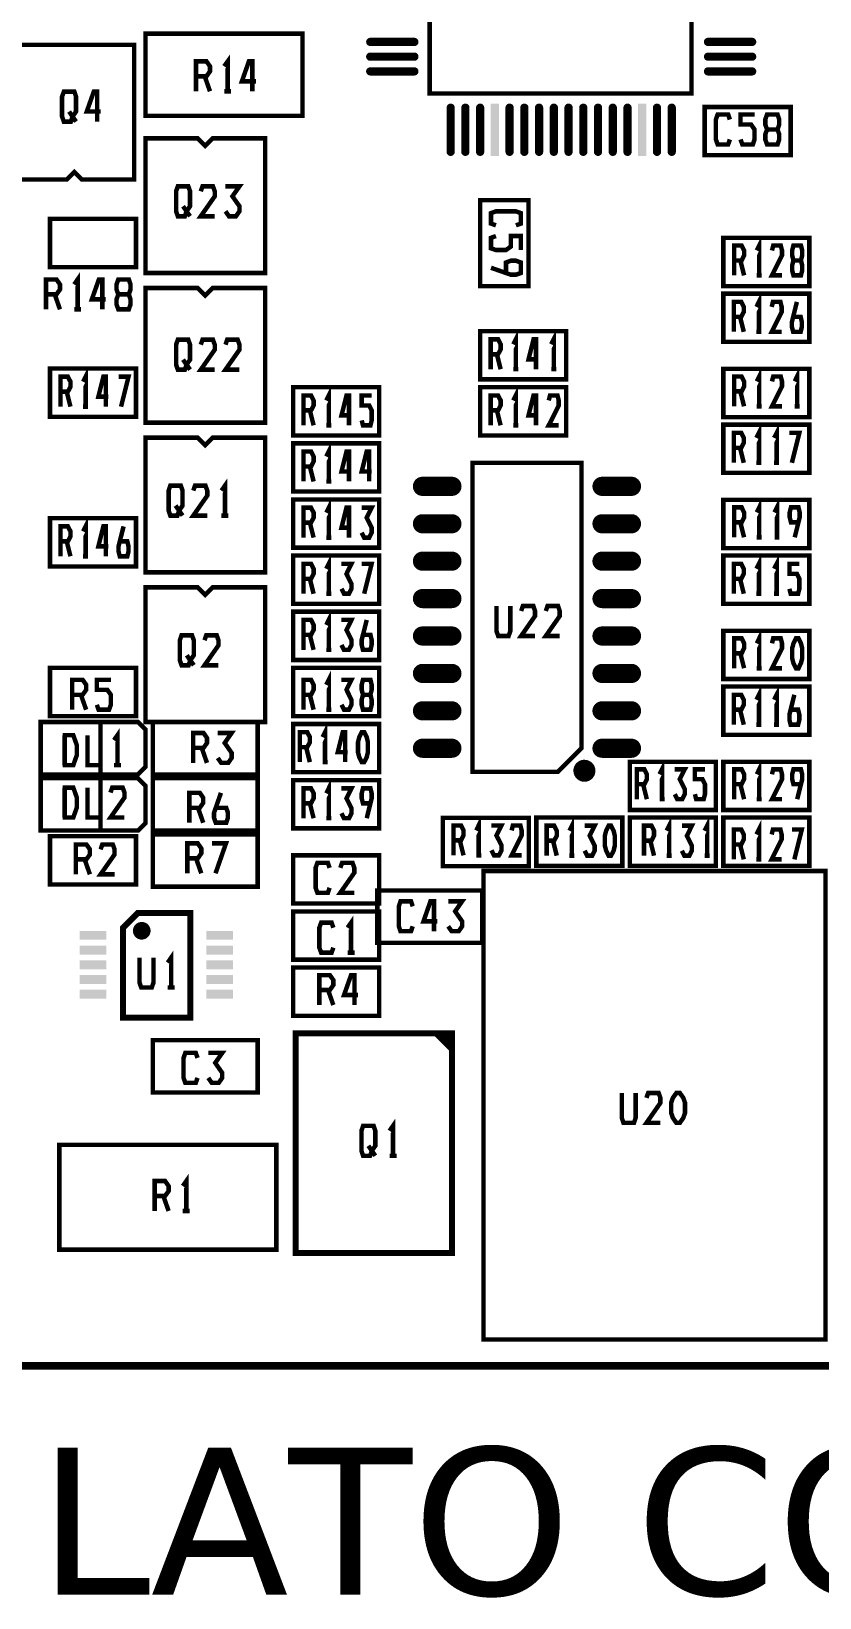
# Model space of a CAD drawing. Extents: x 0 to 130, y 331 to 429.
# Drawn here: x 28.9 to 55.6, y 331.2 to 384.3 of the extents above; entities that cross this region are included whole.
import ezdxf

# ---------------------------------------------------------------- set-up
doc = ezdxf.new("R2010")
doc.units = 0
doc.header["$MEASUREMENT"] = 0
doc.layers.get('0').update_dxf_attribs({"linetype": 'CONTINUOUS'})
doc.layers.add('23-325-0_AST', color=7, linetype='CONTINUOUS')
doc.layers.add('23-325-0_DRD', color=1, linetype='CONTINUOUS')
doc.styles.get("Standard").update_dxf_attribs({"font": 'verdana.ttf', "height": 5})

# ---------------------------------------------------------------- blocks, each defined once
blk = doc.blocks.new('OBLONG_51')
at = {"const_width": 0.65024}
blk.add_lwpolyline([(0, 0.50038), (0, -0.50038)], dxfattribs=at)
at = {"const_width": 0.32512}
for points in [[(-0.16256, 0.50038, 1), (0.16256, 0.50038, 1)], [(-0.16256, -0.50038, 1), (0.16256, -0.50038, 1)]]:
    blk.add_lwpolyline(points, format="xyb", close=True, dxfattribs=at)
blk = doc.blocks.new('OBLONG_63')
at = {"const_width": 0.2794}
blk.add_lwpolyline([(0.7493, 0), (-0.7493, 0)], dxfattribs=at)
at = {"const_width": 0.1397}
for points in [[(-0.81915, 0, 1), (-0.67945, 0, 1)], [(0.67945, 0, 1), (0.81915, 0, 1)]]:
    blk.add_lwpolyline(points, format="xyb", close=True, dxfattribs=at)
blk = doc.blocks.new('RECTANGLE_64')
blk.add_solid([(0.889, 0.1397), (0.889, -0.1397), (-0.889, 0.1397), (-0.889, -0.1397)])
blk = doc.blocks.new('OBLONG_11')
at = {"const_width": 0.2794}
blk.add_lwpolyline([(0, 0.7493), (0, -0.7493)], dxfattribs=at)
at = {"const_width": 0.1397}
for points in [[(-0.06985, 0.7493, 1), (0.06985, 0.7493, 1)], [(-0.06985, -0.7493, 1), (0.06985, -0.7493, 1)]]:
    blk.add_lwpolyline(points, format="xyb", close=True, dxfattribs=at)
blk = doc.blocks.new('RECTANGLE_86')
blk.add_solid([(0.14986, 0.44958), (0.14986, -0.44958), (-0.14986, 0.44958), (-0.14986, -0.44958)])

msp = doc.modelspace()

# ---------------------------------------------------------------- linework, layer by layer
at = {"layer": '23-325-0_AST'}
for points, const_width in [([(-0.06, 339.022), (129.939, 339.022), (129.939, 429.021), (-0.06, 429.021), (-0.06, 339.022)], 0.254), ([(42.406, 389.954), (42.406, 382.207), (51.296, 382.207), (51.296, 391.097), (43.549, 391.097), (42.406, 389.954)], 0.152), ([(32.373, 383.858), (32.373, 379.286), (30.595, 379.286), (30.341, 379.54), (30.087, 379.286), (28.309, 379.286), (28.309, 383.858), (32.373, 383.858)], 0.152), ([(32.754, 381.445), (38.088, 381.445), (38.088, 384.239), (32.754, 384.239), (32.754, 381.445)], 0.152), ([(34.471, 382.788), (34.826, 382.788), (34.946, 382.958), (34.946, 383.129), (34.826, 383.296), (34.471, 383.296), (34.471, 382.28)], 0.152), ([(35.548, 382.28), (35.548, 383.296), (35.428, 383.129)], 0.152), ([(36.503, 382.621), (36.03, 382.621), (36.267, 383.296), (36.386, 383.296), (36.386, 382.28)], 0.152), ([(34.768, 382.788), (34.946, 382.28)], 0.152), ([(29.924, 381.422), (29.985, 381.252), (30.221, 381.252), (30.28, 381.422), (30.399, 381.592), (30.399, 382.1), (30.341, 382.268), (29.985, 382.268), (29.924, 382.1), (29.924, 381.422)], 0.152), ([(31.237, 381.592), (30.762, 381.592), (31.001, 382.268), (31.118, 382.268), (31.118, 381.252)], 0.152), ([(35.665, 382.28), (35.428, 382.28)], 0.152), ([(51.74, 380.111), (54.661, 380.111), (54.661, 381.749), (51.74, 381.749), (51.74, 380.111)], 0.152), ([(30.163, 381.592), (30.399, 381.252)], 0.152), ([(52.596, 380.647), (52.538, 380.477), (52.182, 380.477), (52.121, 380.647), (52.121, 381.323), (52.182, 381.493), (52.538, 381.493), (52.596, 381.323)], 0.152), ([(52.959, 380.647), (53.02, 380.477), (53.376, 380.477), (53.434, 380.647), (53.434, 380.985), (53.315, 381.155), (52.959, 381.155), (52.959, 381.493), (53.434, 381.493)], 0.152), ([(54.214, 380.985), (54.273, 381.155), (54.273, 381.323), (54.214, 381.493), (53.859, 381.493), (53.798, 381.323), (53.798, 381.155), (53.859, 380.985), (54.214, 380.985), (54.273, 380.815), (54.273, 380.647), (54.214, 380.477), (53.859, 380.477), (53.798, 380.647), (53.798, 380.815), (53.859, 380.985)], 0.152), ([(32.754, 376.111), (32.754, 380.683), (34.532, 380.683), (34.786, 380.429), (35.04, 380.683), (36.818, 380.683), (36.818, 376.111), (32.754, 376.111)], 0.152), ([(33.795, 378.209), (33.854, 378.039), (34.092, 378.039), (34.151, 378.209), (34.27, 378.379), (34.27, 378.887), (34.209, 379.055), (33.854, 379.055), (33.795, 378.887), (33.795, 378.209)], 0.152), ([(35.108, 378.039), (34.633, 378.039), (35.108, 378.717), (35.108, 378.887), (35.047, 379.055), (34.692, 379.055), (34.633, 378.887)], 0.152), ([(35.472, 378.209), (35.591, 378.039), (35.827, 378.039), (35.947, 378.209), (35.947, 378.379), (35.708, 378.717), (35.947, 379.055), (35.472, 379.055)], 0.152), ([(44.12, 378.587), (44.12, 375.666), (45.759, 375.666), (45.759, 378.587), (44.12, 378.587)], 0.152), ([(32.436, 377.952), (29.515, 377.952), (29.515, 376.314), (32.436, 376.314), (32.436, 377.952)], 0.152), ([(34.031, 378.379), (34.27, 378.039)], 0.152), ([(44.654, 377.731), (44.486, 377.79), (44.486, 378.145), (44.654, 378.206), (45.332, 378.206), (45.502, 378.145), (45.502, 377.79), (45.332, 377.731)], 0.152), ([(44.654, 377.368), (44.486, 377.307), (44.486, 376.951), (44.654, 376.893), (44.994, 376.893), (45.162, 377.012), (45.162, 377.368), (45.502, 377.368), (45.502, 376.893)], 0.152), ([(52.375, 375.666), (55.296, 375.666), (55.296, 377.304), (52.375, 377.304), (52.375, 375.666)], 0.152), ([(52.741, 376.54), (52.995, 376.54), (53.079, 376.71), (53.079, 376.878), (52.995, 377.048), (52.741, 377.048), (52.741, 376.032)], 0.152), ([(53.594, 376.032), (53.594, 377.048), (53.511, 376.878)], 0.152), ([(54.367, 376.032), (54.026, 376.032), (54.367, 376.71), (54.367, 376.878), (54.323, 377.048), (54.069, 377.048), (54.026, 376.878)], 0.152), ([(55.009, 376.54), (55.052, 376.71), (55.052, 376.878), (55.009, 377.048), (54.755, 377.048), (54.712, 376.878), (54.712, 376.71), (54.755, 376.54), (55.009, 376.54), (55.052, 376.37), (55.052, 376.202), (55.009, 376.032), (54.755, 376.032), (54.712, 376.202), (54.712, 376.37), (54.755, 376.54)], 0.152), ([(44.994, 376.113), (44.994, 376.469), (45.162, 376.53), (45.332, 376.53), (45.502, 376.469), (45.502, 376.113), (45.332, 376.055), (45.162, 376.055), (44.486, 376.291)], 0.152), ([(52.952, 376.54), (53.079, 376.032)], 0.152), ([(29.378, 375.387), (29.734, 375.387), (29.853, 375.554), (29.853, 375.725), (29.734, 375.895), (29.378, 375.895), (29.378, 374.879)], 0.152), ([(30.453, 374.879), (30.453, 375.895), (30.336, 375.725)], 0.152), ([(31.41, 375.217), (30.935, 375.217), (31.174, 375.895), (31.291, 375.895), (31.291, 374.879)], 0.152), ([(32.19, 375.387), (32.248, 375.554), (32.248, 375.725), (32.19, 375.895), (31.834, 375.895), (31.773, 375.725), (31.773, 375.554), (31.834, 375.387), (32.19, 375.387), (32.248, 375.217), (32.248, 375.046), (32.19, 374.879), (31.834, 374.879), (31.773, 375.046), (31.773, 375.217), (31.834, 375.387)], 0.152), ([(53.681, 376.032), (53.511, 376.032)], 0.152), ([(29.675, 375.387), (29.853, 374.879)], 0.152), ([(32.754, 371.031), (32.754, 375.603), (34.532, 375.603), (34.786, 375.349), (35.04, 375.603), (36.818, 375.603), (36.818, 371.031), (32.754, 371.031)], 0.152), ([(55.296, 375.412), (52.375, 375.412), (52.375, 373.774), (55.296, 373.774), (55.296, 375.412)], 0.152), ([(53.584, 374.117), (53.584, 375.133), (53.5, 374.963)], 0.152), ([(30.572, 374.879), (30.336, 374.879)], 0.152), ([(52.728, 374.625), (52.982, 374.625), (53.069, 374.792), (53.069, 374.963), (52.982, 375.133), (52.728, 375.133), (52.728, 374.117)], 0.152), ([(54.354, 374.117), (54.016, 374.117), (54.354, 374.792), (54.354, 374.963), (54.313, 375.133), (54.059, 375.133), (54.016, 374.963)], 0.152), ([(54.745, 374.625), (54.999, 374.625), (55.04, 374.455), (55.04, 374.284), (54.999, 374.117), (54.745, 374.117), (54.702, 374.284), (54.702, 374.455), (54.872, 375.133)], 0.152), ([(52.942, 374.625), (53.069, 374.117)], 0.152), ([(33.795, 373.002), (33.854, 372.832), (34.092, 372.832), (34.151, 373.002), (34.27, 373.172), (34.27, 373.68), (34.209, 373.848), (33.854, 373.848), (33.795, 373.68), (33.795, 373.002)], 0.152), ([(35.108, 372.832), (34.633, 372.832), (35.108, 373.51), (35.108, 373.68), (35.047, 373.848), (34.692, 373.848), (34.633, 373.68)], 0.152), ([(35.947, 372.832), (35.472, 372.832), (35.947, 373.51), (35.947, 373.68), (35.886, 373.848), (35.53, 373.848), (35.472, 373.68)], 0.152), ([(47.041, 374.142), (44.12, 374.142), (44.12, 372.504), (47.041, 372.504), (47.041, 374.142)], 0.152), ([(44.473, 373.355), (44.727, 373.355), (44.814, 373.522), (44.814, 373.693), (44.727, 373.863), (44.473, 373.863), (44.473, 372.847)], 0.152), ([(45.329, 372.847), (45.329, 373.863), (45.245, 373.693)], 0.152), ([(46.099, 373.185), (45.761, 373.185), (45.931, 373.863), (46.015, 373.863), (46.015, 372.847)], 0.152), ([(46.617, 372.847), (46.617, 373.863), (46.531, 373.693)], 0.152), ([(53.668, 374.117), (53.5, 374.117)], 0.152), ([(34.031, 373.172), (34.27, 372.832)], 0.152), ([(44.687, 373.355), (44.814, 372.847)], 0.152), ([(32.436, 372.872), (29.515, 372.872), (29.515, 371.234), (32.436, 371.234), (32.436, 372.872)], 0.152), ([(30.724, 371.577), (30.724, 372.593), (30.64, 372.423)], 0.152), ([(45.413, 372.847), (45.245, 372.847)], 0.152), ([(46.701, 372.847), (46.531, 372.847)], 0.152), ([(52.375, 371.221), (55.296, 371.221), (55.296, 372.859), (52.375, 372.859), (52.375, 371.221)], 0.152), ([(53.594, 371.587), (53.594, 372.603), (53.511, 372.433)], 0.152), ([(54.882, 371.587), (54.882, 372.603), (54.798, 372.433)], 0.152), ([(29.868, 372.085), (30.122, 372.085), (30.209, 372.252), (30.209, 372.423), (30.122, 372.593), (29.868, 372.593), (29.868, 371.577)], 0.152), ([(30.082, 372.085), (30.209, 371.577)], 0.152), ([(31.494, 371.915), (31.156, 371.915), (31.326, 372.593), (31.41, 372.593), (31.41, 371.577)], 0.152), ([(31.926, 371.577), (32.18, 372.593), (31.842, 372.593)], 0.152), ([(40.691, 372.237), (37.77, 372.237), (37.77, 370.599), (40.691, 370.599), (40.691, 372.237)], 0.152), ([(38.979, 370.942), (38.979, 371.958), (38.895, 371.788)], 0.152), ([(47.041, 372.237), (44.12, 372.237), (44.12, 370.599), (47.041, 370.599), (47.041, 372.237)], 0.152), ([(45.329, 370.942), (45.329, 371.958), (45.245, 371.788)], 0.152), ([(52.741, 372.095), (52.995, 372.095), (53.079, 372.265), (53.079, 372.433), (52.995, 372.603), (52.741, 372.603), (52.741, 371.587)], 0.152), ([(52.952, 372.095), (53.079, 371.587)], 0.152), ([(54.367, 371.587), (54.026, 371.587), (54.367, 372.265), (54.367, 372.433), (54.323, 372.603), (54.069, 372.603), (54.026, 372.433)], 0.152), ([(30.808, 371.577), (30.64, 371.577)], 0.152), ([(38.123, 371.45), (38.377, 371.45), (38.464, 371.617), (38.464, 371.788), (38.377, 371.958), (38.123, 371.958), (38.123, 370.942)], 0.152), ([(39.749, 371.28), (39.411, 371.28), (39.581, 371.958), (39.665, 371.958), (39.665, 370.942)], 0.152), ([(40.097, 371.109), (40.14, 370.942), (40.394, 370.942), (40.435, 371.109), (40.435, 371.45), (40.351, 371.617), (40.097, 371.617), (40.097, 371.958), (40.435, 371.958)], 0.152), ([(44.473, 371.45), (44.727, 371.45), (44.814, 371.617), (44.814, 371.788), (44.727, 371.958), (44.473, 371.958), (44.473, 370.942)], 0.152), ([(46.099, 371.28), (45.761, 371.28), (45.931, 371.958), (46.015, 371.958), (46.015, 370.942)], 0.152), ([(46.785, 370.942), (46.447, 370.942), (46.785, 371.617), (46.785, 371.788), (46.744, 371.958), (46.49, 371.958), (46.447, 371.788)], 0.152), ([(53.681, 371.587), (53.511, 371.587)], 0.152), ([(54.966, 371.587), (54.798, 371.587)], 0.152), ([(38.337, 371.45), (38.464, 370.942)], 0.152), ([(44.687, 371.45), (44.814, 370.942)], 0.152), ([(32.754, 365.951), (32.754, 370.523), (34.532, 370.523), (34.786, 370.269), (35.04, 370.523), (36.818, 370.523), (36.818, 365.951), (32.754, 365.951)], 0.152), ([(39.063, 370.942), (38.895, 370.942)], 0.152), ([(45.413, 370.942), (45.245, 370.942)], 0.152), ([(55.296, 370.967), (52.375, 370.967), (52.375, 369.329), (55.296, 369.329), (55.296, 370.967)], 0.152), ([(52.728, 370.18), (52.982, 370.18), (53.069, 370.347), (53.069, 370.518), (52.982, 370.688), (52.728, 370.688), (52.728, 369.672)], 0.152), ([(53.584, 369.672), (53.584, 370.688), (53.5, 370.518)], 0.152), ([(54.186, 369.672), (54.186, 370.688), (54.1, 370.518)], 0.152), ([(54.702, 369.672), (54.956, 370.688), (54.618, 370.688)], 0.152), ([(40.691, 370.332), (37.77, 370.332), (37.77, 368.694), (40.691, 368.694), (40.691, 370.332)], 0.152), ([(38.123, 369.545), (38.377, 369.545), (38.464, 369.712), (38.464, 369.883), (38.377, 370.053), (38.123, 370.053), (38.123, 369.037)], 0.152), ([(38.979, 369.037), (38.979, 370.053), (38.895, 369.883)], 0.152), ([(39.749, 369.375), (39.411, 369.375), (39.581, 370.053), (39.665, 370.053), (39.665, 369.037)], 0.152), ([(40.435, 369.375), (40.097, 369.375), (40.267, 370.053), (40.351, 370.053), (40.351, 369.037)], 0.152), ([(52.942, 370.18), (53.069, 369.672)], 0.152), ([(38.337, 369.545), (38.464, 369.037)], 0.152), ([(43.861, 369.672), (47.557, 369.672), (47.557, 359.982), (46.757, 359.182), (43.861, 359.182), (43.861, 369.672)], 0.152), ([(53.668, 369.672), (53.5, 369.672)], 0.152), ([(54.27, 369.672), (54.1, 369.672)], 0.152), ([(33.541, 368.049), (33.6, 367.879), (33.838, 367.879), (33.897, 368.049), (34.016, 368.219), (34.016, 368.727), (33.955, 368.895), (33.6, 368.895), (33.541, 368.727), (33.541, 368.049)], 0.152), ([(34.854, 367.879), (34.379, 367.879), (34.854, 368.557), (34.854, 368.727), (34.793, 368.895), (34.438, 368.895), (34.379, 368.727)], 0.152), ([(35.454, 367.879), (35.454, 368.895), (35.337, 368.727)], 0.152), ([(39.063, 369.037), (38.895, 369.037)], 0.152), ([(40.691, 368.427), (37.77, 368.427), (37.77, 366.789), (40.691, 366.789), (40.691, 368.427)], 0.152), ([(38.979, 367.132), (38.979, 368.148), (38.895, 367.978)], 0.152), ([(52.375, 366.776), (55.296, 366.776), (55.296, 368.414), (52.375, 368.414), (52.375, 366.776)], 0.152), ([(53.594, 367.142), (53.594, 368.158), (53.511, 367.988)], 0.152), ([(54.196, 367.142), (54.196, 368.158), (54.113, 367.988)], 0.152), ([(33.777, 368.219), (34.016, 367.879)], 0.152), ([(35.573, 367.879), (35.337, 367.879)], 0.152), ([(38.123, 367.64), (38.377, 367.64), (38.464, 367.807), (38.464, 367.978), (38.377, 368.148), (38.123, 368.148), (38.123, 367.132)], 0.152), ([(39.749, 367.47), (39.411, 367.47), (39.581, 368.148), (39.665, 368.148), (39.665, 367.132)], 0.152), ([(40.097, 367.299), (40.181, 367.132), (40.351, 367.132), (40.435, 367.299), (40.435, 367.47), (40.267, 367.807), (40.435, 368.148), (40.097, 368.148)], 0.152), ([(52.741, 367.65), (52.995, 367.65), (53.079, 367.82), (53.079, 367.988), (52.995, 368.158), (52.741, 368.158), (52.741, 367.142)], 0.152), ([(54.925, 367.65), (54.671, 367.65), (54.628, 367.82), (54.628, 367.988), (54.671, 368.158), (54.925, 368.158), (54.966, 367.988), (54.966, 367.82), (54.798, 367.142)], 0.152), ([(32.436, 367.792), (29.515, 367.792), (29.515, 366.154), (32.436, 366.154), (32.436, 367.792)], 0.152), ([(29.868, 367.005), (30.122, 367.005), (30.209, 367.172), (30.209, 367.343), (30.122, 367.513), (29.868, 367.513), (29.868, 366.497)], 0.152), ([(30.724, 366.497), (30.724, 367.513), (30.64, 367.343)], 0.152), ([(31.494, 366.835), (31.156, 366.835), (31.326, 367.513), (31.41, 367.513), (31.41, 366.497)], 0.152), ([(31.885, 367.005), (32.139, 367.005), (32.18, 366.835), (32.18, 366.664), (32.139, 366.497), (31.885, 366.497), (31.842, 366.664), (31.842, 366.835), (32.012, 367.513)], 0.152), ([(38.337, 367.64), (38.464, 367.132)], 0.152), ([(52.952, 367.65), (53.079, 367.142)], 0.152), ([(30.082, 367.005), (30.209, 366.497)], 0.152), ([(39.063, 367.132), (38.895, 367.132)], 0.152), ([(53.681, 367.142), (53.511, 367.142)], 0.152), ([(54.28, 367.142), (54.113, 367.142)], 0.152), ([(30.808, 366.497), (30.64, 366.497)], 0.152), ([(40.691, 366.522), (37.77, 366.522), (37.77, 364.884), (40.691, 364.884), (40.691, 366.522)], 0.152), ([(38.123, 365.735), (38.377, 365.735), (38.464, 365.902), (38.464, 366.073), (38.377, 366.243), (38.123, 366.243), (38.123, 365.227)], 0.152), ([(38.979, 365.227), (38.979, 366.243), (38.895, 366.073)], 0.152), ([(39.411, 365.394), (39.495, 365.227), (39.665, 365.227), (39.749, 365.394), (39.749, 365.565), (39.581, 365.902), (39.749, 366.243), (39.411, 366.243)], 0.152), ([(40.181, 365.227), (40.435, 366.243), (40.097, 366.243)], 0.152), ([(55.296, 366.522), (52.375, 366.522), (52.375, 364.884), (55.296, 364.884), (55.296, 366.522)], 0.152), ([(52.728, 365.735), (52.982, 365.735), (53.069, 365.902), (53.069, 366.073), (52.982, 366.243), (52.728, 366.243), (52.728, 365.227)], 0.152), ([(53.584, 365.227), (53.584, 366.243), (53.5, 366.073)], 0.152), ([(54.186, 365.227), (54.186, 366.243), (54.1, 366.073)], 0.152), ([(54.618, 365.394), (54.659, 365.227), (54.913, 365.227), (54.956, 365.394), (54.956, 365.735), (54.872, 365.902), (54.618, 365.902), (54.618, 366.243), (54.956, 366.243)], 0.152), ([(38.337, 365.735), (38.464, 365.227)], 0.152), ([(52.942, 365.735), (53.069, 365.227)], 0.152), ([(32.754, 360.871), (32.754, 365.443), (34.532, 365.443), (34.786, 365.189), (35.04, 365.443), (36.818, 365.443), (36.818, 360.871), (32.754, 360.871)], 0.152), ([(39.063, 365.227), (38.895, 365.227)], 0.152), ([(53.668, 365.227), (53.5, 365.227)], 0.152), ([(54.27, 365.227), (54.1, 365.227)], 0.152), ([(45.144, 364.81), (45.144, 363.962), (45.085, 363.794), (44.73, 363.794), (44.671, 363.962), (44.671, 364.81)], 0.152), ([(45.982, 363.794), (45.51, 363.794), (45.982, 364.47), (45.982, 364.64), (45.924, 364.81), (45.568, 364.81), (45.51, 364.64)], 0.152), ([(46.82, 363.794), (46.348, 363.794), (46.82, 364.47), (46.82, 364.64), (46.762, 364.81), (46.406, 364.81), (46.348, 364.64)], 0.152), ([(40.691, 364.617), (37.77, 364.617), (37.77, 362.979), (40.691, 362.979), (40.691, 364.617)], 0.152), ([(38.123, 363.83), (38.377, 363.83), (38.464, 363.997), (38.464, 364.168), (38.377, 364.338), (38.123, 364.338), (38.123, 363.322)], 0.152), ([(38.979, 363.322), (38.979, 364.338), (38.895, 364.168)], 0.152), ([(39.411, 363.489), (39.495, 363.322), (39.665, 363.322), (39.749, 363.489), (39.749, 363.66), (39.581, 363.997), (39.749, 364.338), (39.411, 364.338)], 0.152), ([(40.14, 363.83), (40.394, 363.83), (40.435, 363.66), (40.435, 363.489), (40.394, 363.322), (40.14, 363.322), (40.097, 363.489), (40.097, 363.66), (40.267, 364.338)], 0.152), ([(33.922, 362.969), (33.981, 362.799), (34.219, 362.799), (34.278, 362.969), (34.397, 363.139), (34.397, 363.647), (34.336, 363.815), (33.981, 363.815), (33.922, 363.647), (33.922, 362.969)], 0.152), ([(35.235, 362.799), (34.76, 362.799), (35.235, 363.477), (35.235, 363.647), (35.174, 363.815), (34.819, 363.815), (34.76, 363.647)], 0.152), ([(38.337, 363.83), (38.464, 363.322)], 0.152), ([(52.375, 362.331), (55.296, 362.331), (55.296, 363.969), (52.375, 363.969), (52.375, 362.331)], 0.152), ([(52.741, 363.205), (52.995, 363.205), (53.079, 363.375), (53.079, 363.543), (52.995, 363.713), (52.741, 363.713), (52.741, 362.697)], 0.152), ([(53.594, 362.697), (53.594, 363.713), (53.511, 363.543)], 0.152), ([(54.367, 362.697), (54.026, 362.697), (54.367, 363.375), (54.367, 363.543), (54.323, 363.713), (54.069, 363.713), (54.026, 363.543)], 0.152), ([(54.839, 362.697), (54.755, 362.867), (54.712, 363.035), (54.712, 363.375), (54.755, 363.543), (54.839, 363.713), (54.925, 363.713), (55.009, 363.543), (55.052, 363.375), (55.052, 363.035), (55.009, 362.867), (54.925, 362.697), (54.839, 362.697)], 0.152), ([(34.158, 363.139), (34.397, 362.799)], 0.152), ([(39.063, 363.322), (38.895, 363.322)], 0.152), ([(52.952, 363.205), (53.079, 362.697)], 0.152), ([(32.436, 362.712), (29.515, 362.712), (29.515, 361.074), (32.436, 361.074), (32.436, 362.712)], 0.152), ([(40.691, 362.712), (37.77, 362.712), (37.77, 361.074), (40.691, 361.074), (40.691, 362.712)], 0.152), ([(38.979, 361.29), (38.979, 362.306), (38.895, 362.136)], 0.152), ([(53.681, 362.697), (53.511, 362.697)], 0.152), ([(30.267, 361.798), (30.623, 361.798), (30.742, 361.965), (30.742, 362.136), (30.623, 362.306), (30.267, 362.306), (30.267, 361.29)], 0.152), ([(31.105, 361.457), (31.164, 361.29), (31.519, 361.29), (31.58, 361.457), (31.58, 361.798), (31.461, 361.965), (31.105, 361.965), (31.105, 362.306), (31.58, 362.306)], 0.152), ([(38.123, 361.798), (38.377, 361.798), (38.464, 361.965), (38.464, 362.136), (38.377, 362.306), (38.123, 362.306), (38.123, 361.29)], 0.152), ([(39.411, 361.457), (39.495, 361.29), (39.665, 361.29), (39.749, 361.457), (39.749, 361.628), (39.581, 361.965), (39.749, 362.306), (39.411, 362.306)], 0.152), ([(40.394, 361.798), (40.435, 361.965), (40.435, 362.136), (40.394, 362.306), (40.14, 362.306), (40.097, 362.136), (40.097, 361.965), (40.14, 361.798), (40.394, 361.798), (40.435, 361.628), (40.435, 361.457), (40.394, 361.29), (40.14, 361.29), (40.097, 361.457), (40.097, 361.628), (40.14, 361.798)], 0.152), ([(55.296, 362.077), (52.375, 362.077), (52.375, 360.439), (55.296, 360.439), (55.296, 362.077)], 0.152), ([(53.584, 360.782), (53.584, 361.798), (53.5, 361.628)], 0.152), ([(54.186, 360.782), (54.186, 361.798), (54.1, 361.628)], 0.152), ([(30.564, 361.798), (30.742, 361.29)], 0.152), ([(38.337, 361.798), (38.464, 361.29)], 0.152), ([(52.728, 361.29), (52.982, 361.29), (53.069, 361.457), (53.069, 361.628), (52.982, 361.798), (52.728, 361.798), (52.728, 360.782)], 0.152), ([(54.659, 361.29), (54.913, 361.29), (54.956, 361.12), (54.956, 360.949), (54.913, 360.782), (54.659, 360.782), (54.618, 360.949), (54.618, 361.12), (54.786, 361.798)], 0.152), ([(39.063, 361.29), (38.895, 361.29)], 0.152), ([(52.942, 361.29), (53.069, 360.782)], 0.152), ([(32.754, 360.617), (32.754, 359.347), (32.5, 359.093), (29.198, 359.093), (29.198, 360.871), (32.5, 360.871), (32.754, 360.617)], 0.152), ([(29.95, 359.408), (30.305, 359.408), (30.425, 359.748), (30.425, 360.086), (30.305, 360.424), (29.95, 360.424)], 0.152), ([(30.011, 359.408), (30.011, 360.424)], 0.152), ([(31.204, 359.408), (30.788, 359.408), (30.788, 360.424)], 0.152), ([(31.23, 360.871), (31.23, 359.093)], 0.152), ([(31.804, 359.408), (31.804, 360.424), (31.687, 360.256)], 0.152), ([(36.564, 360.871), (36.564, 359.093), (33.008, 359.093), (33.008, 360.871), (36.564, 360.871)], 0.152), ([(34.372, 359.994), (34.727, 359.994), (34.844, 360.162), (34.844, 360.332), (34.727, 360.502), (34.372, 360.502), (34.372, 359.486)], 0.152), ([(35.21, 359.654), (35.327, 359.486), (35.566, 359.486), (35.682, 359.654), (35.682, 359.824), (35.446, 360.162), (35.682, 360.502), (35.21, 360.502)], 0.152), ([(40.691, 360.807), (37.77, 360.807), (37.77, 359.169), (40.691, 359.169), (40.691, 360.807)], 0.152), ([(37.996, 360.02), (38.25, 360.02), (38.337, 360.187), (38.337, 360.358), (38.25, 360.528), (37.996, 360.528), (37.996, 359.512)], 0.152), ([(38.852, 359.512), (38.852, 360.528), (38.768, 360.358)], 0.152), ([(39.622, 359.85), (39.284, 359.85), (39.454, 360.528), (39.538, 360.528), (39.538, 359.512)], 0.152), ([(40.097, 359.512), (40.013, 359.679), (39.97, 359.85), (39.97, 360.187), (40.013, 360.358), (40.097, 360.528), (40.181, 360.528), (40.267, 360.358), (40.308, 360.187), (40.308, 359.85), (40.267, 359.679), (40.181, 359.512), (40.097, 359.512)], 0.152), ([(53.668, 360.782), (53.5, 360.782)], 0.152), ([(54.27, 360.782), (54.1, 360.782)], 0.152), ([(34.666, 359.994), (34.844, 359.486)], 0.152), ([(38.21, 360.02), (38.337, 359.512)], 0.152), ([(31.923, 359.408), (31.687, 359.408)], 0.152), ([(38.936, 359.512), (38.768, 359.512)], 0.152), ([(47.882, 359.415), (47.435, 359.415)], 0.152), ([(47.463, 358.994), (47.463, 359.443)], 0.152), ([(47.6, 358.928), (47.6, 359.509)], 0.152), ([(47.737, 358.933), (47.737, 359.504)], 0.152), ([(47.874, 359.014), (47.874, 359.423)], 0.152), ([(49.2, 357.886), (52.121, 357.886), (52.121, 359.524), (49.2, 359.524), (49.2, 357.886)], 0.152), ([(50.292, 358.252), (50.292, 359.268), (50.209, 359.098)], 0.152), ([(52.375, 357.886), (55.296, 357.886), (55.296, 359.524), (52.375, 359.524), (52.375, 357.886)], 0.152), ([(53.594, 358.252), (53.594, 359.268), (53.511, 359.098)], 0.152), ([(32.754, 358.712), (32.754, 357.442), (32.5, 357.188), (29.198, 357.188), (29.198, 358.966), (32.5, 358.966), (32.754, 358.712)], 0.152), ([(31.23, 358.966), (31.23, 357.188)], 0.152), ([(36.564, 358.966), (36.564, 357.188), (33.008, 357.188), (33.008, 358.966), (36.564, 358.966)], 0.152), ([(40.691, 358.902), (37.77, 358.902), (37.77, 357.264), (40.691, 357.264), (40.691, 358.902)], 0.152), ([(38.979, 357.607), (38.979, 358.623), (38.895, 358.453)], 0.152), ([(47.951, 359.278), (47.366, 359.278)], 0.152), ([(47.946, 359.141), (47.371, 359.141)], 0.152), ([(47.862, 359.004), (47.453, 359.004)], 0.152), ([(49.439, 358.76), (49.693, 358.76), (49.777, 358.93), (49.777, 359.098), (49.693, 359.268), (49.439, 359.268), (49.439, 358.252)], 0.152), ([(50.724, 358.422), (50.811, 358.252), (50.978, 358.252), (51.065, 358.422), (51.065, 358.59), (50.894, 358.93), (51.065, 359.268), (50.724, 359.268)], 0.152), ([(51.41, 358.422), (51.453, 358.252), (51.707, 358.252), (51.75, 358.422), (51.75, 358.76), (51.664, 358.93), (51.41, 358.93), (51.41, 359.268), (51.75, 359.268)], 0.152), ([(52.741, 358.76), (52.995, 358.76), (53.079, 358.93), (53.079, 359.098), (52.995, 359.268), (52.741, 359.268), (52.741, 358.252)], 0.152), ([(54.367, 358.252), (54.026, 358.252), (54.367, 358.93), (54.367, 359.098), (54.323, 359.268), (54.069, 359.268), (54.026, 359.098)], 0.152), ([(55.009, 358.76), (54.755, 358.76), (54.712, 358.93), (54.712, 359.098), (54.755, 359.268), (55.009, 359.268), (55.052, 359.098), (55.052, 358.93), (54.882, 358.252)], 0.152), ([(29.95, 357.63), (30.305, 357.63), (30.425, 357.97), (30.425, 358.308), (30.305, 358.646), (29.95, 358.646)], 0.152), ([(30.011, 357.63), (30.011, 358.646)], 0.152), ([(31.204, 357.63), (30.788, 357.63), (30.788, 358.646)], 0.152), ([(32.043, 357.63), (31.568, 357.63), (32.043, 358.308), (32.043, 358.478), (31.982, 358.646), (31.626, 358.646), (31.568, 358.478)], 0.152), ([(34.245, 357.962), (34.6, 357.962), (34.717, 358.13), (34.717, 358.3), (34.6, 358.47), (34.245, 358.47), (34.245, 357.454)], 0.152), ([(35.141, 357.962), (35.497, 357.962), (35.555, 357.792), (35.555, 357.622), (35.497, 357.454), (35.141, 357.454), (35.083, 357.622), (35.083, 357.792), (35.319, 358.47)], 0.152), ([(38.123, 358.115), (38.377, 358.115), (38.464, 358.282), (38.464, 358.453), (38.377, 358.623), (38.123, 358.623), (38.123, 357.607)], 0.152), ([(39.411, 357.774), (39.495, 357.607), (39.665, 357.607), (39.749, 357.774), (39.749, 357.945), (39.581, 358.282), (39.749, 358.623), (39.411, 358.623)], 0.152), ([(40.394, 358.115), (40.14, 358.115), (40.097, 358.282), (40.097, 358.453), (40.14, 358.623), (40.394, 358.623), (40.435, 358.453), (40.435, 358.282), (40.267, 357.607)], 0.152), ([(49.65, 358.76), (49.777, 358.252)], 0.152), ([(52.952, 358.76), (53.079, 358.252)], 0.152), ([(34.539, 357.962), (34.717, 357.454)], 0.152), ([(38.337, 358.115), (38.464, 357.607)], 0.152), ([(50.379, 358.252), (50.209, 358.252)], 0.152), ([(53.681, 358.252), (53.511, 358.252)], 0.152), ([(39.063, 357.607), (38.895, 357.607)], 0.152), ([(42.85, 355.981), (45.771, 355.981), (45.771, 357.619), (42.85, 357.619), (42.85, 355.981)], 0.152), ([(43.216, 356.855), (43.47, 356.855), (43.554, 357.025), (43.554, 357.193), (43.47, 357.363), (43.216, 357.363), (43.216, 356.347)], 0.152), ([(44.069, 356.347), (44.069, 357.363), (43.986, 357.193)], 0.152), ([(44.501, 356.517), (44.588, 356.347), (44.755, 356.347), (44.842, 356.517), (44.842, 356.685), (44.671, 357.025), (44.842, 357.363), (44.501, 357.363)], 0.152), ([(45.527, 356.347), (45.187, 356.347), (45.527, 357.025), (45.527, 357.193), (45.484, 357.363), (45.23, 357.363), (45.187, 357.193)], 0.152), ([(48.946, 357.632), (46.025, 357.632), (46.025, 355.994), (48.946, 355.994), (48.946, 357.632)], 0.152), ([(46.378, 356.845), (46.632, 356.845), (46.719, 357.012), (46.719, 357.183), (46.632, 357.353), (46.378, 357.353), (46.378, 356.337)], 0.152), ([(47.234, 356.337), (47.234, 357.353), (47.15, 357.183)], 0.152), ([(47.666, 356.504), (47.75, 356.337), (47.92, 356.337), (48.004, 356.504), (48.004, 356.675), (47.836, 357.012), (48.004, 357.353), (47.666, 357.353)], 0.152), ([(48.479, 356.337), (48.395, 356.504), (48.352, 356.675), (48.352, 357.012), (48.395, 357.183), (48.479, 357.353), (48.563, 357.353), (48.649, 357.183), (48.69, 357.012), (48.69, 356.675), (48.649, 356.504), (48.563, 356.337), (48.479, 356.337)], 0.152), ([(52.121, 357.632), (49.2, 357.632), (49.2, 355.994), (52.121, 355.994), (52.121, 357.632)], 0.152), ([(49.68, 356.845), (49.934, 356.845), (50.021, 357.012), (50.021, 357.183), (49.934, 357.353), (49.68, 357.353), (49.68, 356.337)], 0.152), ([(50.536, 356.337), (50.536, 357.353), (50.452, 357.183)], 0.152), ([(50.968, 356.504), (51.052, 356.337), (51.222, 356.337), (51.306, 356.504), (51.306, 356.675), (51.138, 357.012), (51.306, 357.353), (50.968, 357.353)], 0.152), ([(51.824, 356.337), (51.824, 357.353), (51.738, 357.183)], 0.152), ([(55.296, 357.632), (52.375, 357.632), (52.375, 355.994), (55.296, 355.994), (55.296, 357.632)], 0.152), ([(52.728, 356.718), (52.982, 356.718), (53.069, 356.885), (53.069, 357.056), (52.982, 357.226), (52.728, 357.226), (52.728, 356.21)], 0.152), ([(53.584, 356.21), (53.584, 357.226), (53.5, 357.056)], 0.152), ([(54.354, 356.21), (54.016, 356.21), (54.354, 356.885), (54.354, 357.056), (54.313, 357.226), (54.059, 357.226), (54.016, 357.056)], 0.152), ([(54.786, 356.21), (55.04, 357.226), (54.702, 357.226)], 0.152), ([(32.436, 356.997), (29.515, 356.997), (29.515, 355.359), (32.436, 355.359), (32.436, 356.997)], 0.152), ([(30.394, 356.21), (30.75, 356.21), (30.869, 356.377), (30.869, 356.548), (30.75, 356.718), (30.394, 356.718), (30.394, 355.702)], 0.152), ([(31.707, 355.702), (31.232, 355.702), (31.707, 356.377), (31.707, 356.548), (31.646, 356.718), (31.291, 356.718), (31.232, 356.548)], 0.152), ([(33.008, 355.283), (33.008, 357.061), (36.564, 357.061), (36.564, 355.283), (33.008, 355.283)], 0.152), ([(34.176, 356.245), (34.532, 356.245), (34.651, 356.415), (34.651, 356.583), (34.532, 356.753), (34.176, 356.753), (34.176, 355.737)], 0.152), ([(35.134, 355.737), (35.489, 356.753), (35.014, 356.753)], 0.152), ([(43.427, 356.855), (43.554, 356.347)], 0.152), ([(46.592, 356.845), (46.719, 356.337)], 0.152), ([(49.894, 356.845), (50.021, 356.337)], 0.152), ([(52.942, 356.718), (53.069, 356.21)], 0.152), ([(30.691, 356.21), (30.869, 355.702)], 0.152), ([(34.473, 356.245), (34.651, 355.737)], 0.152), ([(37.77, 354.711), (40.691, 354.711), (40.691, 356.349), (37.77, 356.349), (37.77, 354.711)], 0.152), ([(44.156, 356.347), (43.986, 356.347)], 0.152), ([(47.318, 356.337), (47.15, 356.337)], 0.152), ([(50.62, 356.337), (50.452, 356.337)], 0.152), ([(51.908, 356.337), (51.738, 356.337)], 0.152), ([(53.668, 356.21), (53.5, 356.21)], 0.152), ([(39.007, 355.247), (38.949, 355.077), (38.593, 355.077), (38.532, 355.247), (38.532, 355.923), (38.593, 356.093), (38.949, 356.093), (39.007, 355.923)], 0.152), ([(39.845, 355.077), (39.37, 355.077), (39.845, 355.755), (39.845, 355.923), (39.787, 356.093), (39.431, 356.093), (39.37, 355.923)], 0.152), ([(44.235, 349.517), (44.235, 339.916), (55.842, 339.916), (55.842, 355.816), (44.235, 355.816), (44.235, 349.517)], 0.152), ([(44.184, 355.156), (44.184, 353.378), (40.628, 353.378), (40.628, 355.156), (44.184, 355.156)], 0.152), ([(41.829, 353.939), (41.771, 353.771), (41.415, 353.771), (41.357, 353.939), (41.357, 354.617), (41.415, 354.787), (41.771, 354.787), (41.829, 354.617)], 0.152), ([(42.667, 354.109), (42.195, 354.109), (42.431, 354.787), (42.551, 354.787), (42.551, 353.771)], 0.152), ([(43.033, 353.939), (43.15, 353.771), (43.389, 353.771), (43.506, 353.939), (43.506, 354.109), (43.269, 354.447), (43.506, 354.787), (43.033, 354.787)], 0.152), ([(31.992, 353.632), (31.992, 350.838), (34.278, 350.838), (34.278, 354.394), (32.5, 354.394), (31.992, 353.886), (31.992, 353.632)], 0.201), ([(32.645, 353.563), (32.645, 354.01)], 0.152), ([(37.77, 352.806), (40.691, 352.806), (40.691, 354.444), (37.77, 354.444), (37.77, 352.806)], 0.152), ([(39.134, 353.215), (39.076, 353.045), (38.72, 353.045), (38.659, 353.215), (38.659, 353.891), (38.72, 354.061), (39.076, 354.061), (39.134, 353.891)], 0.152), ([(39.736, 353.045), (39.736, 354.061), (39.617, 353.891)], 0.152), ([(32.853, 353.771), (32.406, 353.771)], 0.152), ([(32.817, 353.909), (32.441, 353.909)], 0.152), ([(32.792, 353.634), (32.467, 353.634)], 0.152), ([(32.507, 353.599), (32.507, 353.975)], 0.152), ([(32.782, 353.624), (32.782, 353.949)], 0.152), ([(33.628, 351.859), (33.628, 352.875), (33.511, 352.705)], 0.152), ([(39.853, 353.045), (39.617, 353.045)], 0.152), ([(33.028, 352.875), (33.028, 352.029), (32.967, 351.859), (32.612, 351.859), (32.553, 352.029), (32.553, 352.875)], 0.152), ([(37.77, 350.901), (40.691, 350.901), (40.691, 352.539), (37.77, 352.539), (37.77, 350.901)], 0.152), ([(38.659, 351.775), (39.015, 351.775), (39.134, 351.945), (39.134, 352.113), (39.015, 352.283), (38.659, 352.283), (38.659, 351.267)], 0.152), ([(39.972, 351.605), (39.497, 351.605), (39.736, 352.283), (39.853, 352.283), (39.853, 351.267)], 0.152), ([(33.747, 351.859), (33.511, 351.859)], 0.152), ([(38.956, 351.775), (39.134, 351.267)], 0.152), ([(43.16, 350.307), (43.16, 342.847), (37.852, 342.847), (37.852, 350.307), (43.16, 350.307)], 0.201), ([(43.18, 349.616), (42.411, 350.388)], 0.0254), ([(43.18, 350.388), (42.411, 350.388)], 0.0254), ([(42.444, 350.355), (42.444, 350.388)], 0.0254), ([(43.18, 350.355), (42.444, 350.355)], 0.0254), ([(42.467, 350.332), (42.467, 350.388)], 0.0254), ([(42.49, 350.309), (42.49, 350.388)], 0.0254), ([(42.512, 350.286), (42.512, 350.388)], 0.0254), ([(42.535, 350.264), (42.535, 350.388)], 0.0254), ([(42.558, 350.241), (42.558, 350.388)], 0.0254), ([(42.581, 350.218), (42.581, 350.388)], 0.0254), ([(42.604, 350.195), (42.604, 350.388)], 0.0254), ([(42.627, 350.172), (42.627, 350.388)], 0.0254), ([(42.65, 350.149), (42.65, 350.388)], 0.0254), ([(42.672, 350.126), (42.672, 350.388)], 0.0254), ([(42.695, 350.104), (42.695, 350.388)], 0.0254), ([(42.718, 350.081), (42.718, 350.388)], 0.0254), ([(42.741, 350.058), (42.741, 350.388)], 0.0254), ([(42.764, 350.035), (42.764, 350.388)], 0.0254), ([(42.787, 350.012), (42.787, 350.388)], 0.0254), ([(42.81, 349.989), (42.81, 350.388)], 0.0254), ([(42.832, 349.966), (42.832, 350.388)], 0.0254), ([(42.855, 349.944), (42.855, 350.388)], 0.0254), ([(42.878, 349.921), (42.878, 350.388)], 0.0254), ([(42.901, 349.898), (42.901, 350.388)], 0.0254), ([(42.924, 349.875), (42.924, 350.388)], 0.0254), ([(42.947, 349.852), (42.947, 350.388)], 0.0254), ([(42.97, 349.829), (42.97, 350.388)], 0.0254), ([(42.993, 349.806), (42.993, 350.388)], 0.0254), ([(43.015, 349.784), (43.015, 350.388)], 0.0254), ([(43.038, 349.761), (43.038, 350.388)], 0.0254), ([(43.061, 349.738), (43.061, 350.388)], 0.0254), ([(43.084, 349.715), (43.084, 350.388)], 0.0254), ([(43.107, 349.692), (43.107, 350.388)], 0.0254), ([(43.13, 349.669), (43.13, 350.388)], 0.0254), ([(43.153, 349.646), (43.153, 350.388)], 0.0254), ([(43.18, 349.616), (43.18, 350.388)], 0.0254), ([(33.008, 348.298), (33.008, 350.076), (36.564, 350.076), (36.564, 348.298), (33.008, 348.298)], 0.152), ([(43.18, 350.332), (42.467, 350.332)], 0.0254), ([(43.18, 350.309), (42.49, 350.309)], 0.0254), ([(43.18, 350.286), (42.512, 350.286)], 0.0254), ([(43.18, 350.264), (42.535, 350.264)], 0.0254), ([(43.18, 350.241), (42.558, 350.241)], 0.0254), ([(43.18, 350.218), (42.581, 350.218)], 0.0254), ([(43.18, 350.195), (42.604, 350.195)], 0.0254), ([(43.18, 350.172), (42.627, 350.172)], 0.0254), ([(43.18, 350.149), (42.65, 350.149)], 0.0254), ([(43.18, 350.126), (42.672, 350.126)], 0.0254), ([(43.18, 350.104), (42.695, 350.104)], 0.0254), ([(43.18, 350.081), (42.718, 350.081)], 0.0254), ([(43.18, 350.058), (42.741, 350.058)], 0.0254), ([(43.18, 350.035), (42.764, 350.035)], 0.0254), ([(43.18, 350.012), (42.787, 350.012)], 0.0254), ([(43.18, 349.989), (42.81, 349.989)], 0.0254), ([(43.18, 349.966), (42.832, 349.966)], 0.0254), ([(43.18, 349.944), (42.855, 349.944)], 0.0254), ([(43.18, 349.921), (42.878, 349.921)], 0.0254), ([(43.18, 349.898), (42.901, 349.898)], 0.0254), ([(43.18, 349.875), (42.924, 349.875)], 0.0254), ([(43.18, 349.852), (42.947, 349.852)], 0.0254), ([(43.18, 349.829), (42.97, 349.829)], 0.0254), ([(34.524, 348.795), (34.463, 348.625), (34.108, 348.625), (34.049, 348.795), (34.049, 349.471), (34.108, 349.641), (34.463, 349.641), (34.524, 349.471)], 0.152), ([(34.887, 348.795), (35.007, 348.625), (35.243, 348.625), (35.362, 348.795), (35.362, 348.963), (35.124, 349.303), (35.362, 349.641), (34.887, 349.641)], 0.152), ([(43.18, 349.806), (42.993, 349.806)], 0.0254), ([(43.18, 349.784), (43.015, 349.784)], 0.0254), ([(43.18, 349.761), (43.038, 349.761)], 0.0254), ([(43.18, 349.738), (43.061, 349.738)], 0.0254), ([(43.18, 349.715), (43.084, 349.715)], 0.0254), ([(43.18, 349.692), (43.107, 349.692)], 0.0254), ([(43.18, 349.669), (43.13, 349.669)], 0.0254), ([(43.18, 349.646), (43.153, 349.646)], 0.0254), ([(49.398, 348.282), (49.398, 347.437), (49.34, 347.266), (48.984, 347.266), (48.926, 347.437), (48.926, 348.282)], 0.152), ([(50.237, 347.266), (49.764, 347.266), (50.237, 347.945), (50.237, 348.115), (50.178, 348.282), (49.823, 348.282), (49.764, 348.115)], 0.152), ([(50.78, 347.266), (50.661, 347.437), (50.602, 347.607), (50.602, 347.945), (50.661, 348.115), (50.78, 348.282), (50.897, 348.282), (51.016, 348.115), (51.075, 347.945), (51.075, 347.607), (51.016, 347.437), (50.897, 347.266), (50.78, 347.266)], 0.152), ([(40.087, 346.319), (40.145, 346.151), (40.381, 346.151), (40.442, 346.319), (40.559, 346.489), (40.559, 346.997), (40.501, 347.167), (40.145, 347.167), (40.087, 346.997), (40.087, 346.319)], 0.152), ([(41.161, 346.151), (41.161, 347.167), (41.042, 346.997)], 0.152), ([(29.96, 342.964), (37.199, 342.964), (37.199, 346.52), (29.833, 346.52), (29.833, 342.964), (29.96, 342.964)], 0.152), ([(40.323, 346.489), (40.559, 346.151)], 0.152), ([(41.281, 346.151), (41.042, 346.151)], 0.152), ([(33.066, 344.785), (33.422, 344.785), (33.541, 344.952), (33.541, 345.123), (33.422, 345.293), (33.066, 345.293), (33.066, 344.277)], 0.152), ([(34.143, 344.277), (34.143, 345.293), (34.024, 345.123)], 0.152), ([(33.363, 344.785), (33.541, 344.277)], 0.152), ([(34.26, 344.277), (34.024, 344.277)], 0.152)]:
    msp.add_lwpolyline(points, dxfattribs=dict(at, const_width=const_width))
at = {"layer": '23-325-0_AST', "const_width": 0.152}
for points in [[(47.658, 359.517, 0.414214), (47.359, 359.217)], [(47.956, 359.217, 0.414214), (47.658, 359.514)], [(47.361, 359.217, 0.414214), (47.658, 358.92)], [(47.658, 358.92, 0.414214), (47.956, 359.217)], [(32.629, 354.01, 0.414214), (32.406, 353.787)], [(32.853, 353.787, 0.414214), (32.629, 354.01)], [(32.406, 353.787, 0.414214), (32.629, 353.563)], [(32.629, 353.563, 0.414214), (32.853, 353.787)]]:
    msp.add_lwpolyline(points, format="xyb", dxfattribs=at)
at = {"layer": '23-325-0_DRD'}
msp.add_line((-0.06, 339.022), (129.939, 339.022), dxfattribs=at)

# ---------------------------------------------------------------- block references
at = {"layer": '23-325-0_AST', "rotation": 270}
for name, p in [('OBLONG_11', (41.136, 383.957)), ('OBLONG_11', (52.604, 383.957)), ('OBLONG_11', (41.136, 383.456)), ('OBLONG_11', (52.604, 383.456)), ('OBLONG_11', (41.136, 382.956)), ('OBLONG_11', (52.604, 382.956)), ('OBLONG_63', (43.117, 380.975)), ('OBLONG_63', (43.617, 380.975)), ('OBLONG_63', (44.118, 380.975)), ('RECTANGLE_64', (44.618, 380.975)), ('OBLONG_63', (45.118, 380.975)), ('OBLONG_63', (45.619, 380.975)), ('OBLONG_63', (46.119, 380.975)), ('OBLONG_63', (46.62, 380.975)), ('OBLONG_63', (47.12, 380.975)), ('OBLONG_63', (47.62, 380.975)), ('OBLONG_63', (48.121, 380.975)), ('OBLONG_63', (48.621, 380.975)), ('OBLONG_63', (49.122, 380.975)), ('RECTANGLE_64', (49.622, 380.975)), ('OBLONG_63', (50.122, 380.975)), ('OBLONG_63', (50.623, 380.975)), ('OBLONG_51', (42.66, 368.872)), ('OBLONG_51', (48.756, 368.872)), ('OBLONG_51', (42.66, 367.602)), ('OBLONG_51', (48.756, 367.602)), ('OBLONG_51', (42.66, 366.332)), ('OBLONG_51', (48.756, 366.332)), ('OBLONG_51', (42.66, 365.062)), ('OBLONG_51', (48.756, 365.062)), ('OBLONG_51', (42.66, 363.792)), ('OBLONG_51', (48.756, 363.792)), ('OBLONG_51', (42.66, 362.522)), ('OBLONG_51', (48.756, 362.522)), ('OBLONG_51', (42.66, 361.252)), ('OBLONG_51', (48.756, 361.252)), ('OBLONG_51', (42.66, 359.982)), ('OBLONG_51', (48.756, 359.982)), ('RECTANGLE_86', (30.976, 353.632)), ('RECTANGLE_86', (35.276, 353.632)), ('RECTANGLE_86', (30.976, 353.131)), ('RECTANGLE_86', (35.276, 353.131)), ('RECTANGLE_86', (30.976, 352.631)), ('RECTANGLE_86', (35.276, 352.631)), ('RECTANGLE_86', (30.976, 352.133)), ('RECTANGLE_86', (35.276, 352.133)), ('RECTANGLE_86', (30.976, 351.633)), ('RECTANGLE_86', (35.276, 351.633))]:
    msp.add_blockref(name, p, dxfattribs=at)

# ---------------------------------------------------------------- texts
at = {"linetype": 'Continuous'}
msp.add_text('LATO COMPONENTI', height=5, dxfattribs=at).set_placement((29.106, 331.248))

doc.saveas('drawing.dxf')
